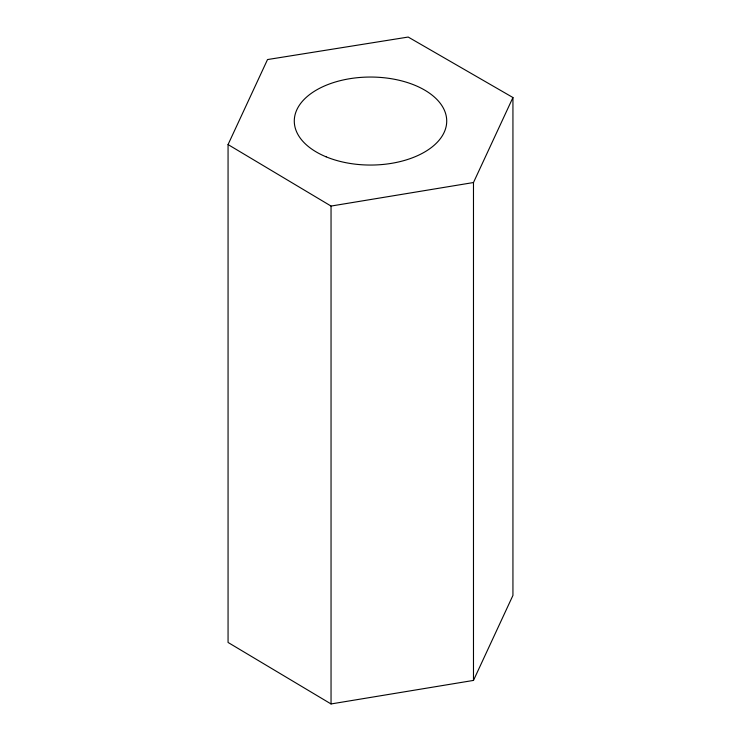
<?xml version="1.0" encoding="UTF-8"?>
<svg xmlns="http://www.w3.org/2000/svg" width="741" height="741" viewBox="0 0 741 741"><rect width="100%" height="100%" fill="white"/><g stroke="black" fill="none" stroke-linecap="round" stroke-linejoin="round"><path stroke-width="1.11" d="M228.061 144.569L267.52 59.558L408.198 37.05L512.939 97.525L512.939 595.412L473.48 680.423L331.042 703.95L228.061 642.456L228.061 144.569L331.042 206.063L473.48 182.536L512.939 97.525M473.48 182.536L473.48 680.423M331.042 206.063L331.042 703.95M326.096 156.814A76.221 44.006 0 0 0 446.351 125.368A76.221 44.006 0 0 0 339.054 80.964A76.221 44.006 0 0 0 326.096 156.814"/></g></svg>
